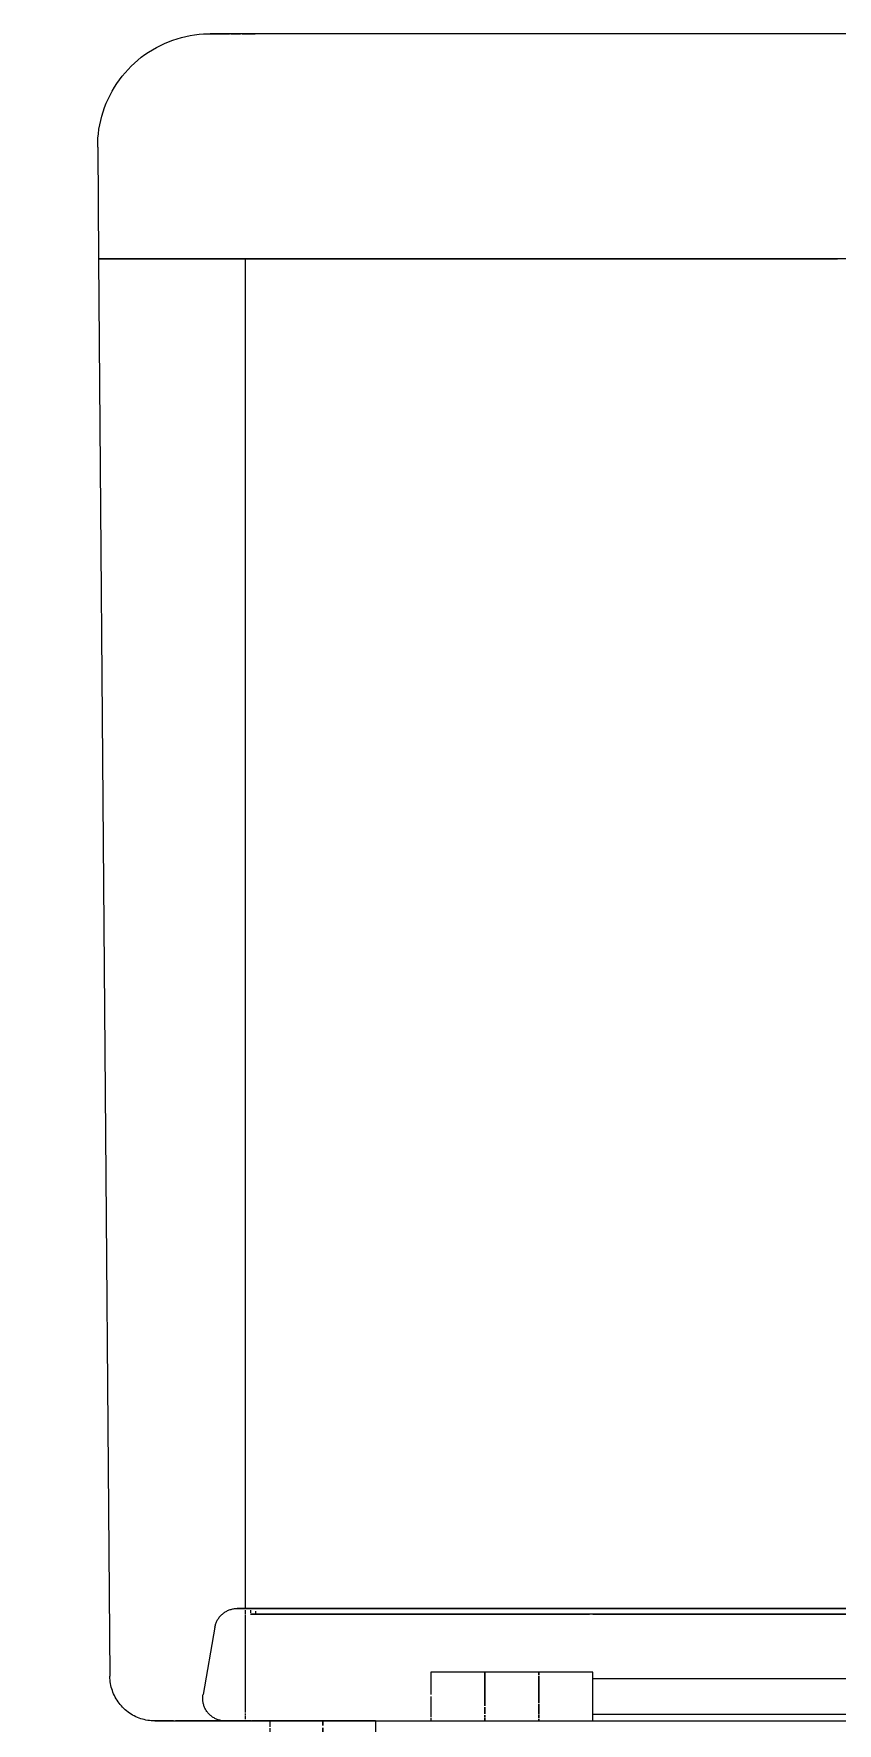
# Model space of a CAD drawing. Header units: metres. Extents: x -24.8 to 3.4, y -2.1 to 25.8.
# Drawn here: x -4.5764 to -4.3978, y 0.4055 to 0.781 of the extents above; entities that cross this region are included whole.
import ezdxf

# ---------------------------------------------------------------- set-up
doc = ezdxf.new("R2010")
doc.units = ezdxf.units.M
doc.layers.add('P-SANR-FIXT', color=7, linetype='Continuous', lineweight=5)

# ---------------------------------------------------------------- blocks, each defined once
blk = doc.blocks.new('UT_Bacia com caixa acoplada - UT_Bacia com caixa acoplada-3248018-BB')
at = {"layer": 'P-SANR-FIXT', "color": 254, "true_color": 0xdfdfdf}
for p, q in [((-10.86329, 0.781), (-10.86312, 0.781)), ((-10.86233, 0.781), (-10.8621, 0.781)), ((-10.88891, 0.731), (-10.88784, 0.731)), ((-10.88787, 0.731), (-10.88887, 0.731)), ((-10.88773, 0.731), (-10.88611, 0.731)), ((-10.88611, 0.731), (-10.88769, 0.731)), ((-10.88173, 0.731), (-10.88607, 0.731)), ((-10.88607, 0.731), (-10.88173, 0.731)), ((-10.87728, 0.731), (-10.8817, 0.731)), ((-10.8817, 0.731), (-10.87728, 0.731)), ((-10.87081, 0.731), (-10.87725, 0.731)), ((-10.87725, 0.731), (-10.87081, 0.731)), ((-10.86445, 0.731), (-10.87079, 0.731)), ((-10.87079, 0.731), (-10.86445, 0.731)), ((-10.8563, 0.731), (-10.86444, 0.731)), ((-10.86444, 0.731), (-10.8563, 0.731)), ((-10.85473, 0.731), (-10.85628, 0.731)), ((-10.83019, 0.731), (-10.85473, 0.731)), ((-10.83019, 0.731), (-10.85473, 0.731)), ((-10.79536, 0.731), (-10.83018, 0.731)), ((-10.79536, 0.731), (-10.83018, 0.731)), ((-10.76014, 0.731), (-10.79536, 0.731)), ((-10.76014, 0.731), (-10.79536, 0.731)), ((-10.7248, 0.731), (-10.76013, 0.731)), ((-10.7248, 0.731), (-10.76013, 0.731)), ((-10.86137, 0.42977), (-10.86122, 0.4299)), ((-10.86038, 0.43044), (-10.8602, 0.43053)), ((-10.85628, 0.43066), (-10.85628, 0.42978)), ((-10.85628, 0.42968), (-10.85628, 0.40791)), ((-10.81507, 0.41688), (-10.81507, 0.41187)), ((-10.77907, 0.41536), (-10.77907, 0.41688)), ((-10.77907, 0.4142), (-10.77907, 0.41522)), ((-10.77907, 0.41154), (-10.77907, 0.41416)), ((-10.86571, 0.41055), (-10.86573, 0.41075)), ((-10.81507, 0.41144), (-10.81507, 0.40759)), ((-10.77907, 0.40967), (-10.77907, 0.41144)), ((-10.77907, 0.40872), (-10.77907, 0.40948)), ((-10.88325, 0.40875), (-10.88353, 0.40903)), ((-10.86304, 0.40657), (-10.86322, 0.40666)), ((-10.86192, 0.40614), (-10.86211, 0.40619)), ((-10.86073, 0.406), (-10.86093, 0.406)), ((-10.85628, 0.40769), (-10.85628, 0.40728)), ((-10.85628, 0.40716), (-10.85628, 0.4064)), ((-10.85628, 0.406), (-10.85489, 0.406)), ((-10.85473, 0.406), (-10.84774, 0.406)), ((-10.85473, 0.406), (-10.84774, 0.406)), ((-10.84773, 0.406), (-10.81508, 0.406)), ((-10.84773, 0.406), (-10.81508, 0.406)), ((-10.84751, 0.406), (-10.84768, 0.406)), ((-10.81507, 0.40752), (-10.81507, 0.40692)), ((-10.81507, 0.40673), (-10.81507, 0.406)), ((-10.77911, 0.406), (-10.59904, 0.406)), ((-10.77911, 0.406), (-10.59904, 0.406)), ((-10.77907, 0.40821), (-10.77907, 0.40868)), ((-10.77907, 0.40766), (-10.77907, 0.40805)), ((-10.77907, 0.40674), (-10.77907, 0.40748)), ((-10.77907, 0.406), (-10.77907, 0.40673))]:
    blk.add_line(p, q, dxfattribs=at)
at = {"layer": 'P-SANR-FIXT'}
for p, q in [((-10.88907, 0.7558), (-10.88887, 0.731)), ((-10.88891, 0.731), (-10.88636, 0.41592)), ((-10.88891, 0.731), (-10.88584, 0.731)), ((-10.88581, 0.731), (-10.87715, 0.731)), ((-10.86439, 0.731), (-10.87713, 0.731)), ((-10.87713, 0.731), (-10.86439, 0.731)), ((-10.86439, 0.731), (-10.8301, 0.731)), ((-10.8301, 0.731), (-10.86438, 0.731)), ((-10.79529, 0.731), (-10.83009, 0.731)), ((-10.83009, 0.731), (-10.79529, 0.731)), ((-10.7601, 0.731), (-10.79528, 0.731)), ((-10.79528, 0.731), (-10.7601, 0.731)), ((-10.6535, 0.731), (-10.76009, 0.731)), ((-10.76009, 0.731), (-10.72465, 0.731)), ((-10.86301, 0.42687), (-10.86566, 0.41187))]:
    blk.add_line(p, q, dxfattribs=at)
at = {"layer": 'P-SANR-FIXT', "color": 253, "true_color": 0xa6a6a6}
for p, q in [((-10.88587, 0.731), (-10.88887, 0.731)), ((-10.87716, 0.731), (-10.8858, 0.731)), ((-10.85628, 0.731), (-10.85628, 0.431)), ((-10.8602, 0.43053), (-10.86002, 0.43061)), ((-10.85402, 0.431), (-10.85511, 0.431)), ((-10.85511, 0.431), (-10.82325, 0.431)), ((-10.85511, 0.43064), (-10.85511, 0.43002)), ((-10.79822, 0.42977), (-10.85511, 0.42977)), ((-10.85511, 0.42977), (-10.85402, 0.42977)), ((-10.83668, 0.431), (-10.85402, 0.431)), ((-10.85402, 0.43038), (-10.85402, 0.42977)), ((-10.85401, 0.42977), (-10.77981, 0.42977)), ((-10.82326, 0.431), (-10.83668, 0.431)), ((-10.81781, 0.431), (-10.8232, 0.431)), ((-10.82319, 0.431), (-10.77907, 0.431)), ((-10.77981, 0.431), (-10.81781, 0.431)), ((-10.77907, 0.42977), (-10.79822, 0.42977)), ((-10.77981, 0.431), (-10.73526, 0.431)), ((-10.59834, 0.42977), (-10.77981, 0.42977)), ((-10.59907, 0.431), (-10.77907, 0.431)), ((-10.77907, 0.42977), (-10.71208, 0.42977)), ((-10.73526, 0.431), (-10.68907, 0.431)), ((-10.80307, 0.41688), (-10.81507, 0.41688)), ((-10.81507, 0.41688), (-10.81507, 0.41615)), ((-10.80307, 0.41144), (-10.80307, 0.41688)), ((-10.79107, 0.41688), (-10.80307, 0.41688)), ((-10.80307, 0.41688), (-10.80307, 0.41144)), ((-10.77907, 0.41688), (-10.79107, 0.41688)), ((-10.79107, 0.41688), (-10.79107, 0.41615)), ((-10.79107, 0.41615), (-10.79107, 0.41688)), ((-10.77907, 0.41529), (-10.77907, 0.41688)), ((-10.81507, 0.41615), (-10.81507, 0.41187)), ((-10.79107, 0.41592), (-10.79107, 0.41144)), ((-10.79107, 0.41285), (-10.79107, 0.41592)), ((-10.63877, 0.41535), (-10.77907, 0.41535)), ((-10.77907, 0.41154), (-10.77907, 0.41529)), ((-10.81507, 0.41144), (-10.81507, 0.40872)), ((-10.80307, 0.41003), (-10.80307, 0.41144)), ((-10.80307, 0.41144), (-10.80307, 0.41003)), ((-10.80307, 0.40934), (-10.80307, 0.40997)), ((-10.80307, 0.40997), (-10.80307, 0.40934)), ((-10.79107, 0.41144), (-10.79107, 0.41285)), ((-10.79107, 0.41144), (-10.79107, 0.41003)), ((-10.79107, 0.41003), (-10.79107, 0.41144)), ((-10.79107, 0.4098), (-10.79107, 0.40759)), ((-10.79107, 0.40759), (-10.79107, 0.4098)), ((-10.77907, 0.40872), (-10.77907, 0.41144)), ((-10.86388, 0.40711), (-10.86403, 0.40724)), ((-10.86372, 0.40699), (-10.86388, 0.40711)), ((-10.86356, 0.40687), (-10.86372, 0.40699)), ((-10.86173, 0.4061), (-10.86192, 0.40614)), ((-10.86153, 0.40606), (-10.86173, 0.4061)), ((-10.86067, 0.406), (-10.84768, 0.406)), ((-10.83907, 0.406), (-10.83994, 0.406)), ((-10.81507, 0.40872), (-10.81507, 0.40759)), ((-10.81507, 0.40752), (-10.81507, 0.40692)), ((-10.81507, 0.40673), (-10.81507, 0.406)), ((-10.81507, 0.406), (-10.80307, 0.406)), ((-10.80307, 0.40872), (-10.80307, 0.40907)), ((-10.80307, 0.40907), (-10.80307, 0.40759)), ((-10.80307, 0.40759), (-10.80307, 0.40872)), ((-10.80307, 0.40688), (-10.80307, 0.40728)), ((-10.80307, 0.40728), (-10.80307, 0.40688)), ((-10.80307, 0.406), (-10.80307, 0.40673)), ((-10.80307, 0.40673), (-10.80307, 0.406)), ((-10.80307, 0.406), (-10.79107, 0.406)), ((-10.79107, 0.40741), (-10.79107, 0.40673)), ((-10.79107, 0.40673), (-10.79107, 0.40741)), ((-10.79107, 0.40645), (-10.79107, 0.406)), ((-10.79107, 0.406), (-10.79107, 0.40645)), ((-10.79107, 0.406), (-10.77907, 0.406)), ((-10.77907, 0.40759), (-10.77907, 0.40872)), ((-10.77907, 0.40753), (-10.61435, 0.40753)), ((-10.77907, 0.40674), (-10.77907, 0.40748)), ((-10.77907, 0.406), (-10.77907, 0.40673))]:
    blk.add_line(p, q, dxfattribs=at)
at = {"layer": 'P-SANR-FIXT', "color": 7, "true_color": 0xfafafa}
for p, q in [((-10.85567, 0.731), (-10.85628, 0.731)), ((-10.85569, 0.731), (-10.85602, 0.731)), ((-10.85602, 0.731), (-10.85569, 0.731)), ((-10.85407, 0.731), (-10.85565, 0.731)), ((-10.85565, 0.731), (-10.85407, 0.731)), ((-10.85524, 0.731), (-10.85563, 0.731)), ((-10.85473, 0.731), (-10.85518, 0.731)), ((-10.85407, 0.731), (-10.85465, 0.731)), ((-10.8301, 0.731), (-10.85407, 0.731)), ((-10.85407, 0.731), (-10.8301, 0.731)), ((-10.79529, 0.731), (-10.83009, 0.731)), ((-10.83009, 0.731), (-10.79529, 0.731)), ((-10.7601, 0.731), (-10.79528, 0.731)), ((-10.79528, 0.731), (-10.7601, 0.731)), ((-10.72479, 0.731), (-10.76009, 0.731)), ((-10.76009, 0.731), (-10.72479, 0.731)), ((-10.77907, 0.41522), (-10.77907, 0.41535)), ((-10.85628, 0.406), (-10.85567, 0.406)), ((-10.85563, 0.406), (-10.85524, 0.406)), ((-10.85524, 0.406), (-10.85563, 0.406)), ((-10.85518, 0.406), (-10.85489, 0.406)), ((-10.85407, 0.406), (-10.85473, 0.406)), ((-10.85465, 0.406), (-10.85407, 0.406)), ((-10.85084, 0.406), (-10.84907, 0.406)), ((-10.85084, 0.406), (-10.84907, 0.406)), ((-10.82907, 0.406), (-10.82731, 0.406)), ((-10.82907, 0.406), (-10.82731, 0.406)), ((-10.81507, 0.406), (-10.77907, 0.406)), ((-10.81507, 0.406), (-10.77907, 0.406)), ((-10.77907, 0.40753), (-10.77907, 0.40766))]:
    blk.add_line(p, q, dxfattribs=at)
at = {"layer": 'P-SANR-FIXT', "color": 7, "true_color": 0xf3f3f3}
for p, q in [((-10.8557, 0.731), (-10.85615, 0.731)), ((-10.85473, 0.731), (-10.85571, 0.731)), ((-10.85407, 0.731), (-10.85563, 0.731)), ((-10.8301, 0.731), (-10.85407, 0.731)), ((-10.8301, 0.731), (-10.85407, 0.731)), ((-10.79529, 0.731), (-10.83009, 0.731)), ((-10.79529, 0.731), (-10.83009, 0.731)), ((-10.7601, 0.731), (-10.79528, 0.731)), ((-10.7601, 0.731), (-10.79528, 0.731)), ((-10.72479, 0.731), (-10.76009, 0.731)), ((-10.72479, 0.731), (-10.76009, 0.731)), ((-10.85687, 0.431), (-10.85659, 0.431)), ((-10.80307, 0.41144), (-10.80307, 0.41688)), ((-10.80307, 0.41688), (-10.80307, 0.41144)), ((-10.79107, 0.41688), (-10.79107, 0.41669)), ((-10.79107, 0.41615), (-10.79107, 0.41688)), ((-10.88636, 0.41589), (-10.88636, 0.41592)), ((-10.79107, 0.41669), (-10.79107, 0.41615)), ((-10.79107, 0.41592), (-10.79107, 0.41144)), ((-10.79107, 0.41144), (-10.79107, 0.41592)), ((-10.77907, 0.41483), (-10.77907, 0.41522)), ((-10.77907, 0.41421), (-10.77907, 0.41522)), ((-10.77907, 0.4142), (-10.77907, 0.41483)), ((-10.77907, 0.41154), (-10.77907, 0.41416)), ((-10.77907, 0.41154), (-10.77907, 0.41416)), ((-10.80307, 0.41003), (-10.80307, 0.41144)), ((-10.80307, 0.41144), (-10.80307, 0.41003)), ((-10.80307, 0.40934), (-10.80307, 0.40997)), ((-10.80307, 0.40997), (-10.80307, 0.40934)), ((-10.79107, 0.41144), (-10.79107, 0.41003)), ((-10.79107, 0.41003), (-10.79107, 0.41144)), ((-10.79107, 0.4098), (-10.79107, 0.40872)), ((-10.79107, 0.40759), (-10.79107, 0.4098)), ((-10.77907, 0.41043), (-10.77907, 0.41144)), ((-10.77907, 0.40966), (-10.77907, 0.41144)), ((-10.77907, 0.40967), (-10.77907, 0.41043)), ((-10.77907, 0.40872), (-10.77907, 0.40948)), ((-10.77907, 0.40872), (-10.77907, 0.40947)), ((-10.87515, 0.406), (-10.87542, 0.406)), ((-10.86403, 0.40724), (-10.86418, 0.40738)), ((-10.85615, 0.406), (-10.8557, 0.406)), ((-10.85571, 0.406), (-10.85491, 0.406)), ((-10.85563, 0.406), (-10.85495, 0.406)), ((-10.85479, 0.406), (-10.85407, 0.406)), ((-10.85407, 0.406), (-10.85084, 0.406)), ((-10.85407, 0.406), (-10.85084, 0.406)), ((-10.82711, 0.406), (-10.81507, 0.406)), ((-10.82711, 0.406), (-10.81507, 0.406)), ((-10.81508, 0.406), (-10.77911, 0.406)), ((-10.81508, 0.406), (-10.77911, 0.406)), ((-10.80307, 0.40759), (-10.80307, 0.40907)), ((-10.80307, 0.40907), (-10.80307, 0.40759)), ((-10.80307, 0.40688), (-10.80307, 0.40728)), ((-10.80307, 0.40728), (-10.80307, 0.40688)), ((-10.80307, 0.40619), (-10.80307, 0.40673)), ((-10.80307, 0.40673), (-10.80307, 0.406)), ((-10.80307, 0.406), (-10.80307, 0.40619)), ((-10.79107, 0.40872), (-10.79107, 0.40759)), ((-10.79107, 0.40741), (-10.79107, 0.40673)), ((-10.79107, 0.40673), (-10.79107, 0.40741)), ((-10.79107, 0.40645), (-10.79107, 0.406)), ((-10.79107, 0.406), (-10.79107, 0.40645)), ((-10.77907, 0.40821), (-10.77907, 0.40868)), ((-10.77907, 0.40821), (-10.77907, 0.40867)), ((-10.77907, 0.40766), (-10.77907, 0.40805)), ((-10.77907, 0.40766), (-10.77907, 0.40803)), ((-10.77907, 0.406), (-10.59907, 0.406)), ((-10.77907, 0.406), (-10.59907, 0.406))]:
    blk.add_line(p, q, dxfattribs=at)
at = {"layer": 'P-SANR-FIXT', "color": 7, "true_color": 0xfdfdfd}
for p, q in [((-10.77907, 0.41522), (-10.77907, 0.41535)), ((-10.84907, 0.406), (-10.84773, 0.406)), ((-10.84907, 0.406), (-10.84773, 0.406)), ((-10.84767, 0.406), (-10.82907, 0.406)), ((-10.84767, 0.406), (-10.82907, 0.406)), ((-10.77907, 0.40753), (-10.77907, 0.40766))]:
    blk.add_line(p, q, dxfattribs=at)
at = {"layer": 'P-SANR-FIXT', "flags": 128}
for points in [[(-10.88907, 0.7558), (-10.88906, 0.7568), (-10.88901, 0.7578), (-10.88892, 0.75879), (-10.88879, 0.75978), (-10.88862, 0.76077), (-10.88841, 0.76175), (-10.88816, 0.76271), (-10.88787, 0.76367), (-10.88754, 0.76462), (-10.88718, 0.76555), (-10.88678, 0.76646), (-10.88634, 0.76736), (-10.88587, 0.76825), (-10.88536, 0.76911), (-10.88482, 0.76995), (-10.88425, 0.77077), (-10.88364, 0.77156), (-10.883, 0.77233), (-10.88234, 0.77308), (-10.88164, 0.77379), (-10.88091, 0.77448), (-10.88016, 0.77514), (-10.87938, 0.77577), (-10.87858, 0.77636), (-10.87775, 0.77693), (-10.87691, 0.77746), (-10.87604, 0.77795), (-10.87515, 0.77841), (-10.87424, 0.77884), (-10.87332, 0.77923), (-10.87239, 0.77958), (-10.87144, 0.77989), (-10.87048, 0.78017), (-10.8695, 0.7804), (-10.86852, 0.7806), (-10.86754, 0.78076), (-10.86654, 0.78088), (-10.86555, 0.78096), (-10.86455, 0.781), (-10.86408, 0.781)], [(-10.85704, 0.781), (-10.85742, 0.781), (-10.85779, 0.781), (-10.85816, 0.781), (-10.85852, 0.781), (-10.85888, 0.781), (-10.85922, 0.781), (-10.85956, 0.781), (-10.85989, 0.781), (-10.86021, 0.781), (-10.86052, 0.781), (-10.86082, 0.781), (-10.86111, 0.781), (-10.86139, 0.781), (-10.86166, 0.781), (-10.86191, 0.781), (-10.86215, 0.781), (-10.86238, 0.781), (-10.8626, 0.781), (-10.8628, 0.781), (-10.86299, 0.781), (-10.86316, 0.781), (-10.86332, 0.781), (-10.86347, 0.781), (-10.8636, 0.781), (-10.86371, 0.781), (-10.86381, 0.781), (-10.8639, 0.781), (-10.86396, 0.781), (-10.86401, 0.781), (-10.86405, 0.781), (-10.86407, 0.781), (-10.86408, 0.781)], [(-10.52111, 0.781), (-10.54291, 0.781), (-10.56494, 0.781), (-10.58717, 0.781), (-10.60956, 0.781), (-10.63208, 0.781), (-10.65469, 0.781), (-10.67735, 0.781), (-10.70004, 0.781), (-10.7227, 0.781), (-10.74531, 0.781), (-10.76784, 0.781), (-10.79023, 0.781), (-10.81247, 0.781), (-10.83451, 0.781), (-10.85631, 0.781), (-10.85704, 0.781)], [(-10.86002, 0.43061), (-10.85983, 0.43069), (-10.85964, 0.43075), (-10.85945, 0.43081), (-10.85926, 0.43086), (-10.85906, 0.4309), (-10.85887, 0.43094), (-10.85867, 0.43097), (-10.85847, 0.43099)], [(-10.72086, 0.431), (-10.72747, 0.431), (-10.73403, 0.431), (-10.74051, 0.431), (-10.7469, 0.431), (-10.75321, 0.431), (-10.75941, 0.431), (-10.7655, 0.431), (-10.77147, 0.431), (-10.7773, 0.431), (-10.783, 0.431), (-10.78854, 0.431), (-10.79392, 0.431), (-10.79914, 0.431), (-10.80418, 0.431), (-10.80904, 0.431), (-10.8137, 0.431), (-10.81817, 0.431), (-10.82243, 0.431), (-10.82647, 0.431), (-10.8303, 0.431), (-10.8339, 0.431), (-10.83727, 0.431), (-10.8404, 0.431), (-10.84329, 0.431), (-10.84593, 0.431), (-10.84832, 0.431), (-10.85046, 0.431), (-10.85234, 0.431), (-10.85395, 0.431), (-10.85531, 0.431), (-10.8564, 0.431), (-10.85722, 0.431), (-10.85777, 0.431), (-10.85805, 0.431), (-10.85809, 0.431)], [(-10.88353, 0.40903), (-10.88381, 0.40933), (-10.88407, 0.40963), (-10.88432, 0.40994), (-10.88455, 0.41026), (-10.88477, 0.4106), (-10.88498, 0.41094), (-10.88518, 0.41129), (-10.88536, 0.41164), (-10.88553, 0.41201), (-10.88568, 0.41238), (-10.88582, 0.41275), (-10.88594, 0.41313), (-10.88605, 0.41352), (-10.88614, 0.41391), (-10.88621, 0.4143), (-10.88627, 0.4147), (-10.88632, 0.41509), (-10.88635, 0.41549), (-10.88636, 0.41589)], [(-10.87636, 0.406), (-10.87676, 0.40601), (-10.87716, 0.40603), (-10.87756, 0.40607), (-10.87795, 0.40613), (-10.87835, 0.4062), (-10.87874, 0.40629), (-10.87912, 0.40639), (-10.87951, 0.40651), (-10.87988, 0.40664), (-10.88025, 0.40679), (-10.88062, 0.40695), (-10.88098, 0.40713), (-10.88133, 0.40732), (-10.88167, 0.40753), (-10.88201, 0.40775), (-10.88233, 0.40798), (-10.88265, 0.40822), (-10.88295, 0.40848), (-10.88325, 0.40875)], [(-10.87636, 0.406), (-10.87634, 0.406), (-10.87629, 0.406), (-10.8762, 0.406), (-10.87608, 0.406), (-10.87592, 0.406), (-10.87572, 0.406), (-10.87549, 0.406), (-10.87523, 0.406), (-10.87493, 0.406), (-10.8746, 0.406), (-10.87424, 0.406), (-10.87384, 0.406), (-10.87341, 0.406), (-10.87296, 0.406), (-10.87247, 0.406), (-10.87195, 0.406), (-10.8714, 0.406), (-10.87083, 0.406), (-10.87023, 0.406), (-10.8696, 0.406), (-10.86895, 0.406), (-10.86827, 0.406), (-10.86758, 0.406), (-10.86686, 0.406), (-10.86612, 0.406), (-10.86536, 0.406), (-10.86458, 0.406), (-10.86378, 0.406), (-10.86297, 0.406), (-10.86215, 0.406), (-10.86131, 0.406), (-10.86073, 0.406)], [(-10.86073, 0.406), (-10.8606, 0.406), (-10.86018, 0.406), (-10.8595, 0.406), (-10.85854, 0.406), (-10.85731, 0.406), (-10.85581, 0.406), (-10.85405, 0.406), (-10.85202, 0.406), (-10.84973, 0.406), (-10.84718, 0.406), (-10.84438, 0.406), (-10.84133, 0.406), (-10.83804, 0.406), (-10.83451, 0.406), (-10.83075, 0.406), (-10.82676, 0.406), (-10.82255, 0.406), (-10.81813, 0.406), (-10.8135, 0.406), (-10.80867, 0.406), (-10.80365, 0.406), (-10.79845, 0.406), (-10.79307, 0.406), (-10.78752, 0.406), (-10.78182, 0.406), (-10.77597, 0.406), (-10.76998, 0.406), (-10.76386, 0.406), (-10.75762, 0.406), (-10.75128, 0.406), (-10.74483, 0.406), (-10.73829, 0.406), (-10.73168, 0.406), (-10.72499, 0.406), (-10.71825, 0.406)]]:
    blk.add_lwpolyline(points, dxfattribs=at)
at = {"layer": 'P-SANR-FIXT', "color": 253, "true_color": 0xa6a6a6, "flags": 128}
for points in [[(-10.86408, 0.781), (-10.86407, 0.781), (-10.86404, 0.781), (-10.864, 0.781), (-10.86395, 0.781), (-10.86388, 0.781), (-10.86379, 0.781), (-10.86369, 0.781)], [(-10.86369, 0.781), (-10.86357, 0.781), (-10.86343, 0.781), (-10.86329, 0.781)], [(-10.86312, 0.781), (-10.86295, 0.781), (-10.86275, 0.781), (-10.86255, 0.781), (-10.86233, 0.781)], [(-10.8621, 0.781), (-10.86185, 0.781), (-10.86159, 0.781), (-10.86132, 0.781), (-10.86104, 0.781), (-10.86075, 0.781), (-10.86045, 0.781), (-10.86013, 0.781), (-10.85981, 0.781)], [(-10.85948, 0.781), (-10.85914, 0.781), (-10.85879, 0.781), (-10.85843, 0.781), (-10.85807, 0.781), (-10.8577, 0.781), (-10.85732, 0.781)], [(-10.85694, 0.781), (-10.85656, 0.781), (-10.85617, 0.781), (-10.85577, 0.781), (-10.85538, 0.781), (-10.85498, 0.781), (-10.85458, 0.781), (-10.85418, 0.781), (-10.85407, 0.781)], [(-10.86301, 0.42687), (-10.86297, 0.42706), (-10.86293, 0.42726), (-10.86287, 0.42745), (-10.86281, 0.42764), (-10.86274, 0.42783), (-10.86266, 0.42801), (-10.86258, 0.4282), (-10.86249, 0.42837), (-10.86239, 0.42855), (-10.86228, 0.42872), (-10.86217, 0.42888)], [(-10.86193, 0.4292), (-10.8618, 0.42935), (-10.86166, 0.4295), (-10.86152, 0.42964), (-10.86137, 0.42977)], [(-10.86122, 0.4299), (-10.86106, 0.43002), (-10.8609, 0.43014), (-10.86073, 0.43025), (-10.86056, 0.43035), (-10.86038, 0.43044)], [(-10.85847, 0.43099), (-10.85827, 0.431), (-10.85809, 0.431)], [(-10.85809, 0.431), (-10.85807, 0.431), (-10.85803, 0.431), (-10.85795, 0.431), (-10.85784, 0.431), (-10.85771, 0.431), (-10.85754, 0.431), (-10.85735, 0.431), (-10.85712, 0.431), (-10.85687, 0.431)], [(-10.85659, 0.431), (-10.85628, 0.431), (-10.85594, 0.431), (-10.85557, 0.431), (-10.85518, 0.431)], [(-10.86573, 0.41075), (-10.86573, 0.41095), (-10.86573, 0.41115), (-10.86572, 0.41135), (-10.8657, 0.41154), (-10.86568, 0.41174), (-10.86566, 0.41187)], [(-10.86552, 0.40957), (-10.86558, 0.40976), (-10.86562, 0.40995), (-10.86566, 0.41015), (-10.86569, 0.41035), (-10.86571, 0.41055)], [(-10.86418, 0.40738), (-10.86432, 0.40752), (-10.86446, 0.40766), (-10.86459, 0.40781), (-10.86471, 0.40797), (-10.86483, 0.40813), (-10.86494, 0.4083), (-10.86504, 0.40847), (-10.86514, 0.40864), (-10.86523, 0.40882), (-10.86532, 0.409), (-10.86539, 0.40919), (-10.86546, 0.40938), (-10.86552, 0.40957)], [(-10.87617, 0.406), (-10.87627, 0.406), (-10.87633, 0.406)], [(-10.87542, 0.406), (-10.87566, 0.406), (-10.87587, 0.406), (-10.87604, 0.406), (-10.87617, 0.406)], [(-10.87226, 0.406), (-10.87233, 0.406), (-10.87283, 0.406), (-10.87329, 0.406), (-10.87373, 0.406), (-10.87413, 0.406), (-10.87451, 0.406), (-10.87485, 0.406), (-10.87515, 0.406)], [(-10.86073, 0.406), (-10.86108, 0.406), (-10.86193, 0.406), (-10.86275, 0.406), (-10.86357, 0.406), (-10.86437, 0.406), (-10.86515, 0.406), (-10.86591, 0.406), (-10.86666, 0.406), (-10.86738, 0.406), (-10.86809, 0.406), (-10.86877, 0.406), (-10.86943, 0.406), (-10.87006, 0.406), (-10.87067, 0.406), (-10.87125, 0.406), (-10.8718, 0.406)], [(-10.86322, 0.40666), (-10.86339, 0.40676), (-10.86356, 0.40687)], [(-10.86211, 0.40619), (-10.86231, 0.40625), (-10.86249, 0.40632), (-10.86268, 0.40639), (-10.86286, 0.40648), (-10.86304, 0.40657)], [(-10.86093, 0.406), (-10.86113, 0.40602), (-10.86133, 0.40604), (-10.86153, 0.40606)], [(-10.85926, 0.406), (-10.85956, 0.406), (-10.85982, 0.406), (-10.86005, 0.406), (-10.86025, 0.406), (-10.86042, 0.406), (-10.86055, 0.406), (-10.86064, 0.406), (-10.8607, 0.406)], [(-10.85488, 0.406), (-10.8552, 0.406), (-10.85577, 0.406), (-10.85631, 0.406), (-10.85682, 0.406), (-10.8573, 0.406), (-10.85775, 0.406), (-10.85818, 0.406), (-10.85857, 0.406), (-10.85893, 0.406), (-10.85926, 0.406)], [(-10.84768, 0.406), (-10.8483, 0.406), (-10.84908, 0.406), (-10.84984, 0.406), (-10.85058, 0.406), (-10.8513, 0.406), (-10.85201, 0.406), (-10.85269, 0.406), (-10.85336, 0.406), (-10.854, 0.406), (-10.85461, 0.406)], [(-10.84767, 0.406), (-10.83841, 0.406), (-10.8159, 0.406), (-10.81507, 0.406)], [(-10.83994, 0.406), (-10.84081, 0.406), (-10.84167, 0.406), (-10.84253, 0.406), (-10.84338, 0.406), (-10.84422, 0.406), (-10.84506, 0.406), (-10.84589, 0.406), (-10.8467, 0.406), (-10.84751, 0.406)], [(-10.77907, 0.406), (-10.77031, 0.406), (-10.74731, 0.406), (-10.72421, 0.406), (-10.70105, 0.406)]]:
    blk.add_lwpolyline(points, dxfattribs=at)
at = {"layer": 'P-SANR-FIXT', "color": 254, "true_color": 0xdfdfdf, "flags": 128}
for points in [[(-10.86217, 0.42888), (-10.86205, 0.42904), (-10.86193, 0.4292)], [(-10.85511, 0.431), (-10.85477, 0.431), (-10.85432, 0.431), (-10.85386, 0.431), (-10.85337, 0.431), (-10.85286, 0.431), (-10.85233, 0.431)], [(-10.85232, 0.431), (-10.85177, 0.431), (-10.85119, 0.431), (-10.85059, 0.431), (-10.84998, 0.431), (-10.84935, 0.431), (-10.8487, 0.431), (-10.84804, 0.431), (-10.84736, 0.431), (-10.84667, 0.431), (-10.84596, 0.431), (-10.84525, 0.431)], [(-10.84522, 0.431), (-10.84453, 0.431), (-10.84379, 0.431), (-10.84305, 0.431), (-10.84231, 0.431), (-10.84155, 0.431), (-10.8408, 0.431), (-10.84004, 0.431), (-10.83928, 0.431), (-10.83907, 0.431)], [(-10.87633, 0.406), (-10.87636, 0.406), (-10.87636, 0.406)], [(-10.8607, 0.406), (-10.86073, 0.406), (-10.86073, 0.406)], [(-10.85937, 0.406), (-10.86023, 0.406), (-10.86067, 0.406)], [(-10.85628, 0.406), (-10.85674, 0.406), (-10.85763, 0.406), (-10.8585, 0.406), (-10.85926, 0.406)], [(-10.81507, 0.406), (-10.79319, 0.406), (-10.77907, 0.406)]]:
    blk.add_lwpolyline(points, dxfattribs=at)
blk = doc.blocks.new('Celite_Flexivel_Metais - 300mm Aço Inox - 1_2_-3607260-BB')
at = {"layer": 'P-SANR-FIXT', "color": 7, "true_color": 0xfafafa}
for p, q in [((-10.84907, 0.406), (-10.85084, 0.406)), ((-10.84907, 0.406), (-10.84873, 0.406)), ((-10.84907, 0.406), (-10.84773, 0.406)), ((-10.84873, 0.406), (-10.84773, 0.406)), ((-10.84768, 0.406), (-10.84615, 0.406)), ((-10.84768, 0.406), (-10.83907, 0.406)), ((-10.84615, 0.406), (-10.84407, 0.406)), ((-10.84407, 0.406), (-10.83907, 0.406)), ((-10.83907, 0.406), (-10.83407, 0.406)), ((-10.83907, 0.406), (-10.82942, 0.406)), ((-10.83907, 0.406), (-10.83907, 0.405)), ((-10.83407, 0.406), (-10.83041, 0.406)), ((-10.83041, 0.406), (-10.82907, 0.406)), ((-10.82942, 0.406), (-10.82907, 0.406)), ((-10.82731, 0.406), (-10.82907, 0.406)), ((-10.84907, 0.391), (-10.84773, 0.391)), ((-10.84687, 0.391), (-10.84772, 0.391)), ((-10.84747, 0.391), (-10.84688, 0.391)), ((-10.84688, 0.391), (-10.84747, 0.391)), ((-10.84662, 0.391), (-10.84615, 0.391)), ((-10.84615, 0.391), (-10.84662, 0.391)), ((-10.8462, 0.391), (-10.84656, 0.391)), ((-10.84607, 0.391), (-10.8452, 0.391)), ((-10.84607, 0.391), (-10.8452, 0.391)), ((-10.84514, 0.391), (-10.84408, 0.391)), ((-10.84514, 0.391), (-10.84408, 0.391)), ((-10.84402, 0.391), (-10.83412, 0.391)), ((-10.84402, 0.391), (-10.84257, 0.391)), ((-10.84257, 0.391), (-10.83412, 0.391)), ((-10.83407, 0.391), (-10.83301, 0.391)), ((-10.83407, 0.391), (-10.83301, 0.391)), ((-10.83294, 0.391), (-10.83207, 0.391)), ((-10.83294, 0.391), (-10.83207, 0.391)), ((-10.832, 0.391), (-10.83042, 0.391)), ((-10.83042, 0.391), (-10.832, 0.391)), ((-10.83043, 0.391), (-10.83195, 0.391)), ((-10.83041, 0.391), (-10.82907, 0.391)), ((-10.84589, 0.371), (-10.84544, 0.371)), ((-10.84514, 0.371), (-10.84356, 0.371)), ((-10.8434, 0.371), (-10.84131, 0.371)), ((-10.84131, 0.371), (-10.83555, 0.371)), ((-10.83537, 0.371), (-10.83301, 0.371)), ((-10.83296, 0.371), (-10.83225, 0.371))]:
    blk.add_line(p, q, dxfattribs=at)
at = {"layer": 'P-SANR-FIXT', "color": 7, "true_color": 0xf3f3f3}
for p, q in [((-10.85084, 0.406), (-10.84768, 0.406)), ((-10.84767, 0.406), (-10.83907, 0.406)), ((-10.83907, 0.406), (-10.82731, 0.406)), ((-10.84873, 0.39281), (-10.84907, 0.39281)), ((-10.84907, 0.391), (-10.84873, 0.391)), ((-10.84873, 0.391), (-10.84907, 0.391)), ((-10.84773, 0.39281), (-10.84873, 0.39281)), ((-10.84873, 0.391), (-10.84773, 0.391)), ((-10.84773, 0.391), (-10.84873, 0.391)), ((-10.84687, 0.391), (-10.84772, 0.391)), ((-10.84615, 0.39281), (-10.84769, 0.39281)), ((-10.84519, 0.391), (-10.84656, 0.391)), ((-10.84407, 0.39281), (-10.84615, 0.39281)), ((-10.84131, 0.391), (-10.84519, 0.391)), ((-10.84166, 0.39281), (-10.84407, 0.39281)), ((-10.83907, 0.39281), (-10.84166, 0.39281)), ((-10.83296, 0.391), (-10.84131, 0.391)), ((-10.832, 0.39281), (-10.83907, 0.39281)), ((-10.83072, 0.391), (-10.83296, 0.391)), ((-10.82942, 0.39281), (-10.83178, 0.39281)), ((-10.83043, 0.391), (-10.83072, 0.391)), ((-10.83041, 0.391), (-10.82907, 0.391)), ((-10.82907, 0.391), (-10.83041, 0.391)), ((-10.82907, 0.39281), (-10.82942, 0.39281)), ((-10.84546, 0.371), (-10.84607, 0.371)), ((-10.84546, 0.371), (-10.84607, 0.371)), ((-10.84358, 0.371), (-10.84514, 0.371)), ((-10.84402, 0.371), (-10.84514, 0.371)), ((-10.84358, 0.371), (-10.84402, 0.371)), ((-10.83301, 0.371), (-10.84343, 0.371)), ((-10.84089, 0.371), (-10.84343, 0.371)), ((-10.83301, 0.371), (-10.84089, 0.371)), ((-10.83207, 0.371), (-10.83294, 0.371)), ((-10.83207, 0.371), (-10.83294, 0.371))]:
    blk.add_line(p, q, dxfattribs=at)
at = {"layer": 'P-SANR-FIXT'}
for p, q in [((-10.85084, 0.406), (-10.85084, 0.405)), ((-10.83907, 0.405), (-10.83907, 0.406)), ((-10.82731, 0.406), (-10.82731, 0.405)), ((-10.84607, 0.28593), (-10.84607, 0.22)), ((-10.83207, 0.22), (-10.83207, 0.26536)), ((-10.88907, 0.21073), (-10.89837, 0.20537)), ((-10.88261, 0.207), (-10.88907, 0.21073)), ((-10.85907, 0.207), (-10.86907, 0.207)), ((-10.89837, 0.20537), (-10.89837, 0.19463)), ((-10.89837, 0.19463), (-10.88907, 0.18927)), ((-10.88907, 0.18927), (-10.88261, 0.193)), ((-10.86907, 0.193), (-10.85907, 0.193))]:
    blk.add_line(p, q, dxfattribs=at)
at = {"layer": 'P-SANR-FIXT', "color": 253, "true_color": 0xa6a6a6}
for p, q in [((-10.85084, 0.406), (-10.85084, 0.405)), ((-10.82731, 0.406), (-10.82731, 0.405)), ((-10.85084, 0.405), (-10.85084, 0.40469)), ((-10.85084, 0.40443), (-10.85084, 0.391)), ((-10.83907, 0.391), (-10.83907, 0.4045)), ((-10.82731, 0.405), (-10.82731, 0.40085)), ((-10.82731, 0.40081), (-10.82731, 0.391)), ((-10.83907, 0.391), (-10.85084, 0.391)), ((-10.84907, 0.39281), (-10.84907, 0.391)), ((-10.84772, 0.391), (-10.84772, 0.371)), ((-10.82731, 0.391), (-10.83907, 0.391)), ((-10.83043, 0.371), (-10.83043, 0.391)), ((-10.82907, 0.391), (-10.82907, 0.39281)), ((-10.84772, 0.371), (-10.84544, 0.371)), ((-10.84607, 0.371), (-10.84607, 0.28593)), ((-10.84519, 0.371), (-10.84356, 0.371)), ((-10.8434, 0.371), (-10.83043, 0.371)), ((-10.83207, 0.26536), (-10.83207, 0.371)), ((-10.89052, 0.20989), (-10.88907, 0.21073)), ((-10.88907, 0.21073), (-10.88762, 0.20989)), ((-10.89692, 0.2062), (-10.89052, 0.20989)), ((-10.88762, 0.20989), (-10.88261, 0.207)), ((-10.87978, 0.20537), (-10.88261, 0.207)), ((-10.89837, 0.20537), (-10.89692, 0.2062)), ((-10.89837, 0.20369), (-10.89837, 0.20537)), ((-10.89837, 0.19631), (-10.89837, 0.20369)), ((-10.87978, 0.20183), (-10.87978, 0.20537)), ((-10.87978, 0.19463), (-10.87978, 0.20157)), ((-10.89837, 0.19463), (-10.89837, 0.19631)), ((-10.89692, 0.1938), (-10.89837, 0.19463)), ((-10.89052, 0.19011), (-10.89692, 0.1938)), ((-10.88261, 0.193), (-10.88762, 0.19011)), ((-10.88261, 0.193), (-10.87978, 0.19463)), ((-10.88907, 0.18927), (-10.89052, 0.19011)), ((-10.88762, 0.19011), (-10.88907, 0.18927))]:
    blk.add_line(p, q, dxfattribs=at)
at = {"layer": 'P-SANR-FIXT', "color": 7, "true_color": 0xfdfdfd}
for p, q in [((-10.84773, 0.406), (-10.84907, 0.406)), ((-10.84773, 0.406), (-10.84769, 0.406)), ((-10.84773, 0.406), (-10.84769, 0.406)), ((-10.83907, 0.406), (-10.84767, 0.406)), ((-10.82907, 0.406), (-10.83907, 0.406)), ((-10.83907, 0.4045), (-10.83907, 0.39281)), ((-10.84769, 0.39281), (-10.84773, 0.39281)), ((-10.84772, 0.391), (-10.84772, 0.391)), ((-10.84743, 0.391), (-10.84682, 0.391)), ((-10.84656, 0.391), (-10.84615, 0.391)), ((-10.84519, 0.391), (-10.84589, 0.391)), ((-10.84586, 0.391), (-10.84524, 0.391)), ((-10.84524, 0.391), (-10.84586, 0.391)), ((-10.84519, 0.391), (-10.84407, 0.391)), ((-10.84407, 0.391), (-10.84519, 0.391)), ((-10.84412, 0.391), (-10.84514, 0.391)), ((-10.83907, 0.391), (-10.84406, 0.391)), ((-10.84403, 0.391), (-10.84166, 0.391)), ((-10.83907, 0.391), (-10.84403, 0.391)), ((-10.84166, 0.391), (-10.83907, 0.391)), ((-10.83907, 0.391), (-10.83554, 0.391)), ((-10.83555, 0.391), (-10.83907, 0.391)), ((-10.83554, 0.391), (-10.83907, 0.391)), ((-10.83408, 0.391), (-10.83537, 0.391)), ((-10.83536, 0.391), (-10.83412, 0.391)), ((-10.83412, 0.391), (-10.83536, 0.391)), ((-10.83407, 0.391), (-10.83296, 0.391)), ((-10.83296, 0.391), (-10.83407, 0.391)), ((-10.83301, 0.391), (-10.83403, 0.391)), ((-10.83225, 0.391), (-10.83296, 0.391)), ((-10.83291, 0.391), (-10.83229, 0.391)), ((-10.83229, 0.391), (-10.83291, 0.391)), ((-10.832, 0.391), (-10.83043, 0.391))]:
    blk.add_line(p, q, dxfattribs=at)
at = {"layer": 'P-SANR-FIXT', "color": 254, "true_color": 0xdfdfdf}
for p, q in [((-10.85084, 0.405), (-10.85084, 0.40469)), ((-10.85084, 0.40443), (-10.85084, 0.391)), ((-10.82731, 0.405), (-10.82731, 0.40085)), ((-10.82731, 0.40081), (-10.82731, 0.391)), ((-10.85084, 0.391), (-10.84907, 0.391)), ((-10.83907, 0.39281), (-10.84907, 0.39281)), ((-10.84907, 0.391), (-10.83907, 0.391)), ((-10.83907, 0.391), (-10.84907, 0.391)), ((-10.832, 0.39281), (-10.83907, 0.39281)), ((-10.83907, 0.391), (-10.82907, 0.391)), ((-10.82907, 0.391), (-10.83907, 0.391)), ((-10.82907, 0.39281), (-10.83178, 0.39281)), ((-10.82907, 0.391), (-10.82731, 0.391)), ((-10.84772, 0.371), (-10.84613, 0.371)), ((-10.84546, 0.371), (-10.84607, 0.371)), ((-10.84546, 0.371), (-10.84607, 0.371)), ((-10.84358, 0.371), (-10.84514, 0.371)), ((-10.84358, 0.371), (-10.84514, 0.371)), ((-10.83301, 0.371), (-10.84343, 0.371)), ((-10.83301, 0.371), (-10.84343, 0.371)), ((-10.83207, 0.371), (-10.83294, 0.371)), ((-10.83207, 0.371), (-10.83294, 0.371)), ((-10.83202, 0.371), (-10.83043, 0.371)), ((-10.88261, 0.207), (-10.88123, 0.2062)), ((-10.88109, 0.20612), (-10.87978, 0.20537)), ((-10.87978, 0.20537), (-10.87978, 0.20396)), ((-10.87978, 0.20369), (-10.87978, 0.20183)), ((-10.87978, 0.20157), (-10.87978, 0.19631)), ((-10.87978, 0.19631), (-10.87978, 0.19463)), ((-10.88123, 0.1938), (-10.88261, 0.193)), ((-10.87978, 0.19463), (-10.88123, 0.1938))]:
    blk.add_line(p, q, dxfattribs=at)
at = {"layer": 'P-SANR-FIXT', "color": 7, "true_color": 0xfefefe}
for p, q in [((-10.84773, 0.391), (-10.84769, 0.391)), ((-10.84769, 0.391), (-10.84773, 0.391)), ((-10.84772, 0.391), (-10.84772, 0.391)), ((-10.84584, 0.391), (-10.84519, 0.391)), ((-10.84514, 0.391), (-10.84407, 0.391)), ((-10.84402, 0.391), (-10.83907, 0.391)), ((-10.83907, 0.39281), (-10.83907, 0.391)), ((-10.83907, 0.391), (-10.83557, 0.391)), ((-10.83539, 0.391), (-10.83412, 0.391)), ((-10.83407, 0.391), (-10.83301, 0.391)), ((-10.83296, 0.391), (-10.83231, 0.391))]:
    blk.add_line(p, q, dxfattribs=at)
at = {"layer": 'P-SANR-FIXT', "flags": 128}
for points in [[(-10.85907, 0.193), (-10.858, 0.19302), (-10.85692, 0.19309), (-10.85584, 0.19319), (-10.85477, 0.19334), (-10.85371, 0.19354), (-10.85266, 0.19377), (-10.85161, 0.19405), (-10.85058, 0.19437), (-10.84956, 0.19473), (-10.84856, 0.19513), (-10.84757, 0.19557), (-10.84661, 0.19605), (-10.84566, 0.19657), (-10.84473, 0.19712), (-10.84383, 0.19772), (-10.84295, 0.19834), (-10.8421, 0.19901), (-10.84127, 0.1997), (-10.84047, 0.20043), (-10.83971, 0.20119), (-10.83897, 0.20198), (-10.83826, 0.2028), (-10.83759, 0.20364), (-10.83696, 0.20451), (-10.83635, 0.20541), (-10.83579, 0.20633), (-10.83526, 0.20727), (-10.83477, 0.20824), (-10.83432, 0.20922), (-10.83391, 0.21022), (-10.83354, 0.21123), (-10.83321, 0.21226), (-10.83292, 0.2133), (-10.83267, 0.21435), (-10.83247, 0.21541), (-10.83231, 0.21648), (-10.83219, 0.21755), (-10.83211, 0.21863), (-10.83208, 0.21971), (-10.83207, 0.22)], [(-10.84607, 0.22), (-10.84609, 0.21948), (-10.84612, 0.21896), (-10.84617, 0.21844), (-10.84624, 0.21793), (-10.84633, 0.21742), (-10.84645, 0.21691), (-10.84658, 0.21641), (-10.84673, 0.21591), (-10.84691, 0.21542), (-10.8471, 0.21494), (-10.84731, 0.21446), (-10.84754, 0.214), (-10.84779, 0.21354), (-10.84806, 0.21309), (-10.84835, 0.21266), (-10.84865, 0.21224), (-10.84897, 0.21183), (-10.8493, 0.21143), (-10.84965, 0.21104), (-10.85002, 0.21067), (-10.8504, 0.21032), (-10.85079, 0.20998), (-10.8512, 0.20966), (-10.85162, 0.20935), (-10.85205, 0.20906), (-10.85249, 0.20879), (-10.85295, 0.20853), (-10.85341, 0.2083), (-10.85388, 0.20808), (-10.85436, 0.20788), (-10.85485, 0.2077), (-10.85535, 0.20755), (-10.85585, 0.20741), (-10.85635, 0.20729), (-10.85687, 0.20719), (-10.85738, 0.20711), (-10.8579, 0.20705), (-10.85841, 0.20702), (-10.85893, 0.207), (-10.85907, 0.207)], [(-10.86907, 0.207), (-10.86987, 0.207), (-10.87067, 0.207), (-10.87147, 0.207), (-10.87226, 0.207), (-10.87305, 0.207), (-10.87383, 0.207), (-10.8746, 0.207), (-10.87537, 0.207), (-10.87612, 0.207), (-10.87686, 0.207), (-10.87759, 0.207), (-10.87831, 0.207), (-10.87901, 0.207), (-10.8797, 0.207), (-10.88037, 0.207), (-10.88102, 0.207), (-10.88165, 0.207), (-10.88226, 0.207), (-10.88285, 0.207), (-10.88342, 0.207), (-10.88397, 0.207), (-10.88449, 0.207), (-10.88499, 0.207), (-10.88546, 0.207), (-10.8859, 0.207), (-10.88632, 0.207), (-10.88671, 0.207), (-10.88708, 0.207), (-10.88741, 0.207), (-10.88772, 0.207), (-10.88799, 0.207), (-10.88824, 0.207), (-10.88845, 0.207), (-10.88863, 0.207), (-10.88878, 0.207), (-10.8889, 0.207), (-10.88899, 0.207), (-10.88905, 0.207), (-10.88907, 0.207), (-10.88907, 0.207)], [(-10.88907, 0.193), (-10.88906, 0.193), (-10.88901, 0.193), (-10.88893, 0.193), (-10.88882, 0.193), (-10.88868, 0.193), (-10.8885, 0.193), (-10.8883, 0.193), (-10.88806, 0.193), (-10.88779, 0.193), (-10.8875, 0.193), (-10.88717, 0.193), (-10.88681, 0.193), (-10.88643, 0.193), (-10.88602, 0.193), (-10.88558, 0.193), (-10.88512, 0.193), (-10.88463, 0.193), (-10.88411, 0.193), (-10.88357, 0.193), (-10.88301, 0.193), (-10.88242, 0.193), (-10.88182, 0.193), (-10.88119, 0.193), (-10.88055, 0.193), (-10.87988, 0.193), (-10.8792, 0.193), (-10.8785, 0.193), (-10.87779, 0.193), (-10.87706, 0.193), (-10.87632, 0.193), (-10.87557, 0.193), (-10.87481, 0.193), (-10.87404, 0.193), (-10.87326, 0.193), (-10.87247, 0.193), (-10.87168, 0.193), (-10.87089, 0.193), (-10.87009, 0.193), (-10.86929, 0.193), (-10.86907, 0.193)]]:
    blk.add_lwpolyline(points, dxfattribs=at)
at = {"layer": 'P-SANR-FIXT'}
for radius, start, end in [(0.02, 20.6709, 180), (0.007, 102.8571, 167.0721), (0.02, 180, 339.3291), (0.01, 278.3378, 315.3414)]:
    blk.add_arc((-10.88907, 0.2), radius, start, end, dxfattribs=at)
at = {"layer": 'P-SANR-FIXT', "color": 253, "true_color": 0xa6a6a6}
for radius, start, end in [(0.02, 20.6709, 165), (0.01, 90, 91.728), (0.01, 88.0145, 90), (0.01, 60.0005, 73.403), (0.01, 46.5979, 60), (0.01, 38.3378, 44.6686), (0.02, 165, 180), (0.007, 137.7654, 146.5621), (0.007, 123.4379, 132.2346), (0.007, 61.4378, 64.2857), (0.007, 49.5664, 51.4286), (0.01, 10.8311, 21.6622), (0.02, 15, 19.0065), (0.02, 5.1243, 14.2779), (0.02, 180, 195), (0.01, 180, 193.4137), (0.01, 166.588, 170.9202), (0.007, 167.0767, 180), (0.007, 180, 270), (0.007, 330, 0), (0.007, 0, 12.9711), (0.01, 0, 10.8311), (0.02, 345.6596, 0), (0.02, 0, 4.5399), (0.007, 213.4379, 222.2346), (0.01, 338.3378, 349.1689), (0.02, 195, 225), (0.02, 255, 339.3291), (0.007, 227.7654, 236.5621), (0.007, 270, 279.1553), (0.007, 270, 279.1553), (0.007, 281.5301, 300), (0.007, 281.5301, 285), (0.007, 285, 300), (0.01, 301.9411, 312.367), (0.02, 339.3291, 340.4135), (0.01, 257.2363, 260.4879), (0.01, 268.272, 271.9855), (0.02, 225, 240), (0.02, 240, 255)]:
    blk.add_arc((-10.88907, 0.2), radius, start, end, dxfattribs=at)
at = {"layer": 'P-SANR-FIXT', "color": 254, "true_color": 0xdfdfdf}
for radius, start, end in [(0.01, 135, 137.2328), (0.01, 87.9416, 91.7848), (0.01, 75, 77.2296), (0.007, 12.9711, 39.7311), (0.007, 30.1914, 38.5714), (0.01, 28.0145, 30), (0.02, 15, 19.0065), (0.02, 5.1243, 14.2779), (0.007, 167.0919, 180), (0.007, 180, 192.9081), (0.007, 0, 12.9711), (0.01, 0, 13.4127), (0.02, 345.6596, 0), (0.02, 0, 4.5399), (0.01, 330, 331.9855), (0.007, 257.0963, 279.1553), (0.007, 281.5301, 300), (0.01, 317.2371, 320.4879), (0.02, 339.3291, 340.4135), (0.01, 268.2152, 272.0584)]:
    blk.add_arc((-10.88907, 0.2), radius, start, end, dxfattribs=at)
at = {"layer": 'P-SANR-FIXT', "color": 7, "true_color": 0xf3f3f3}
for radius, start, end in [(0.007, 60, 75), (0.007, 12.9711, 39.7311), (0.01, 27.9416, 30), (0.01, 15, 17.2223), (0.01, 195, 197.2215)]:
    blk.add_arc((-10.88907, 0.2), radius, start, end, dxfattribs=at)
at = {"layer": 'P-SANR-FIXT', "color": 7, "true_color": 0xfafafa}
blk.add_arc((-10.88907, 0.2), 0.01, 330, 332.0584, dxfattribs=at)

msp = doc.modelspace()

# ---------------------------------------------------------------- block references
at = {"layer": 'P-SANR-FIXT'}
for name in ['UT_Bacia com caixa acoplada - UT_Bacia com caixa acoplada-3248018-BB', 'Celite_Flexivel_Metais - 300mm Aço Inox - 1_2_-3607260-BB']:
    msp.add_blockref(name, (6.32692, 0), dxfattribs=at)

doc.saveas('drawing.dxf')
